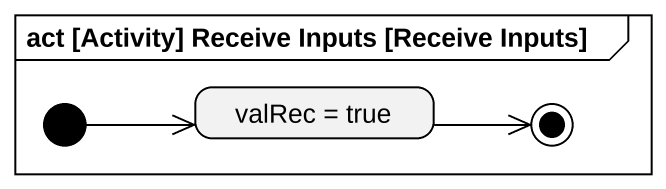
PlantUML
@startuml
mainframe act [Activity] Receive Inputs [Receive Inputs]
hide empty description
state "valRec = true" as valRec_true
[*] -right-> valRec_true
valRec_true -right-> [*]
@enduml
